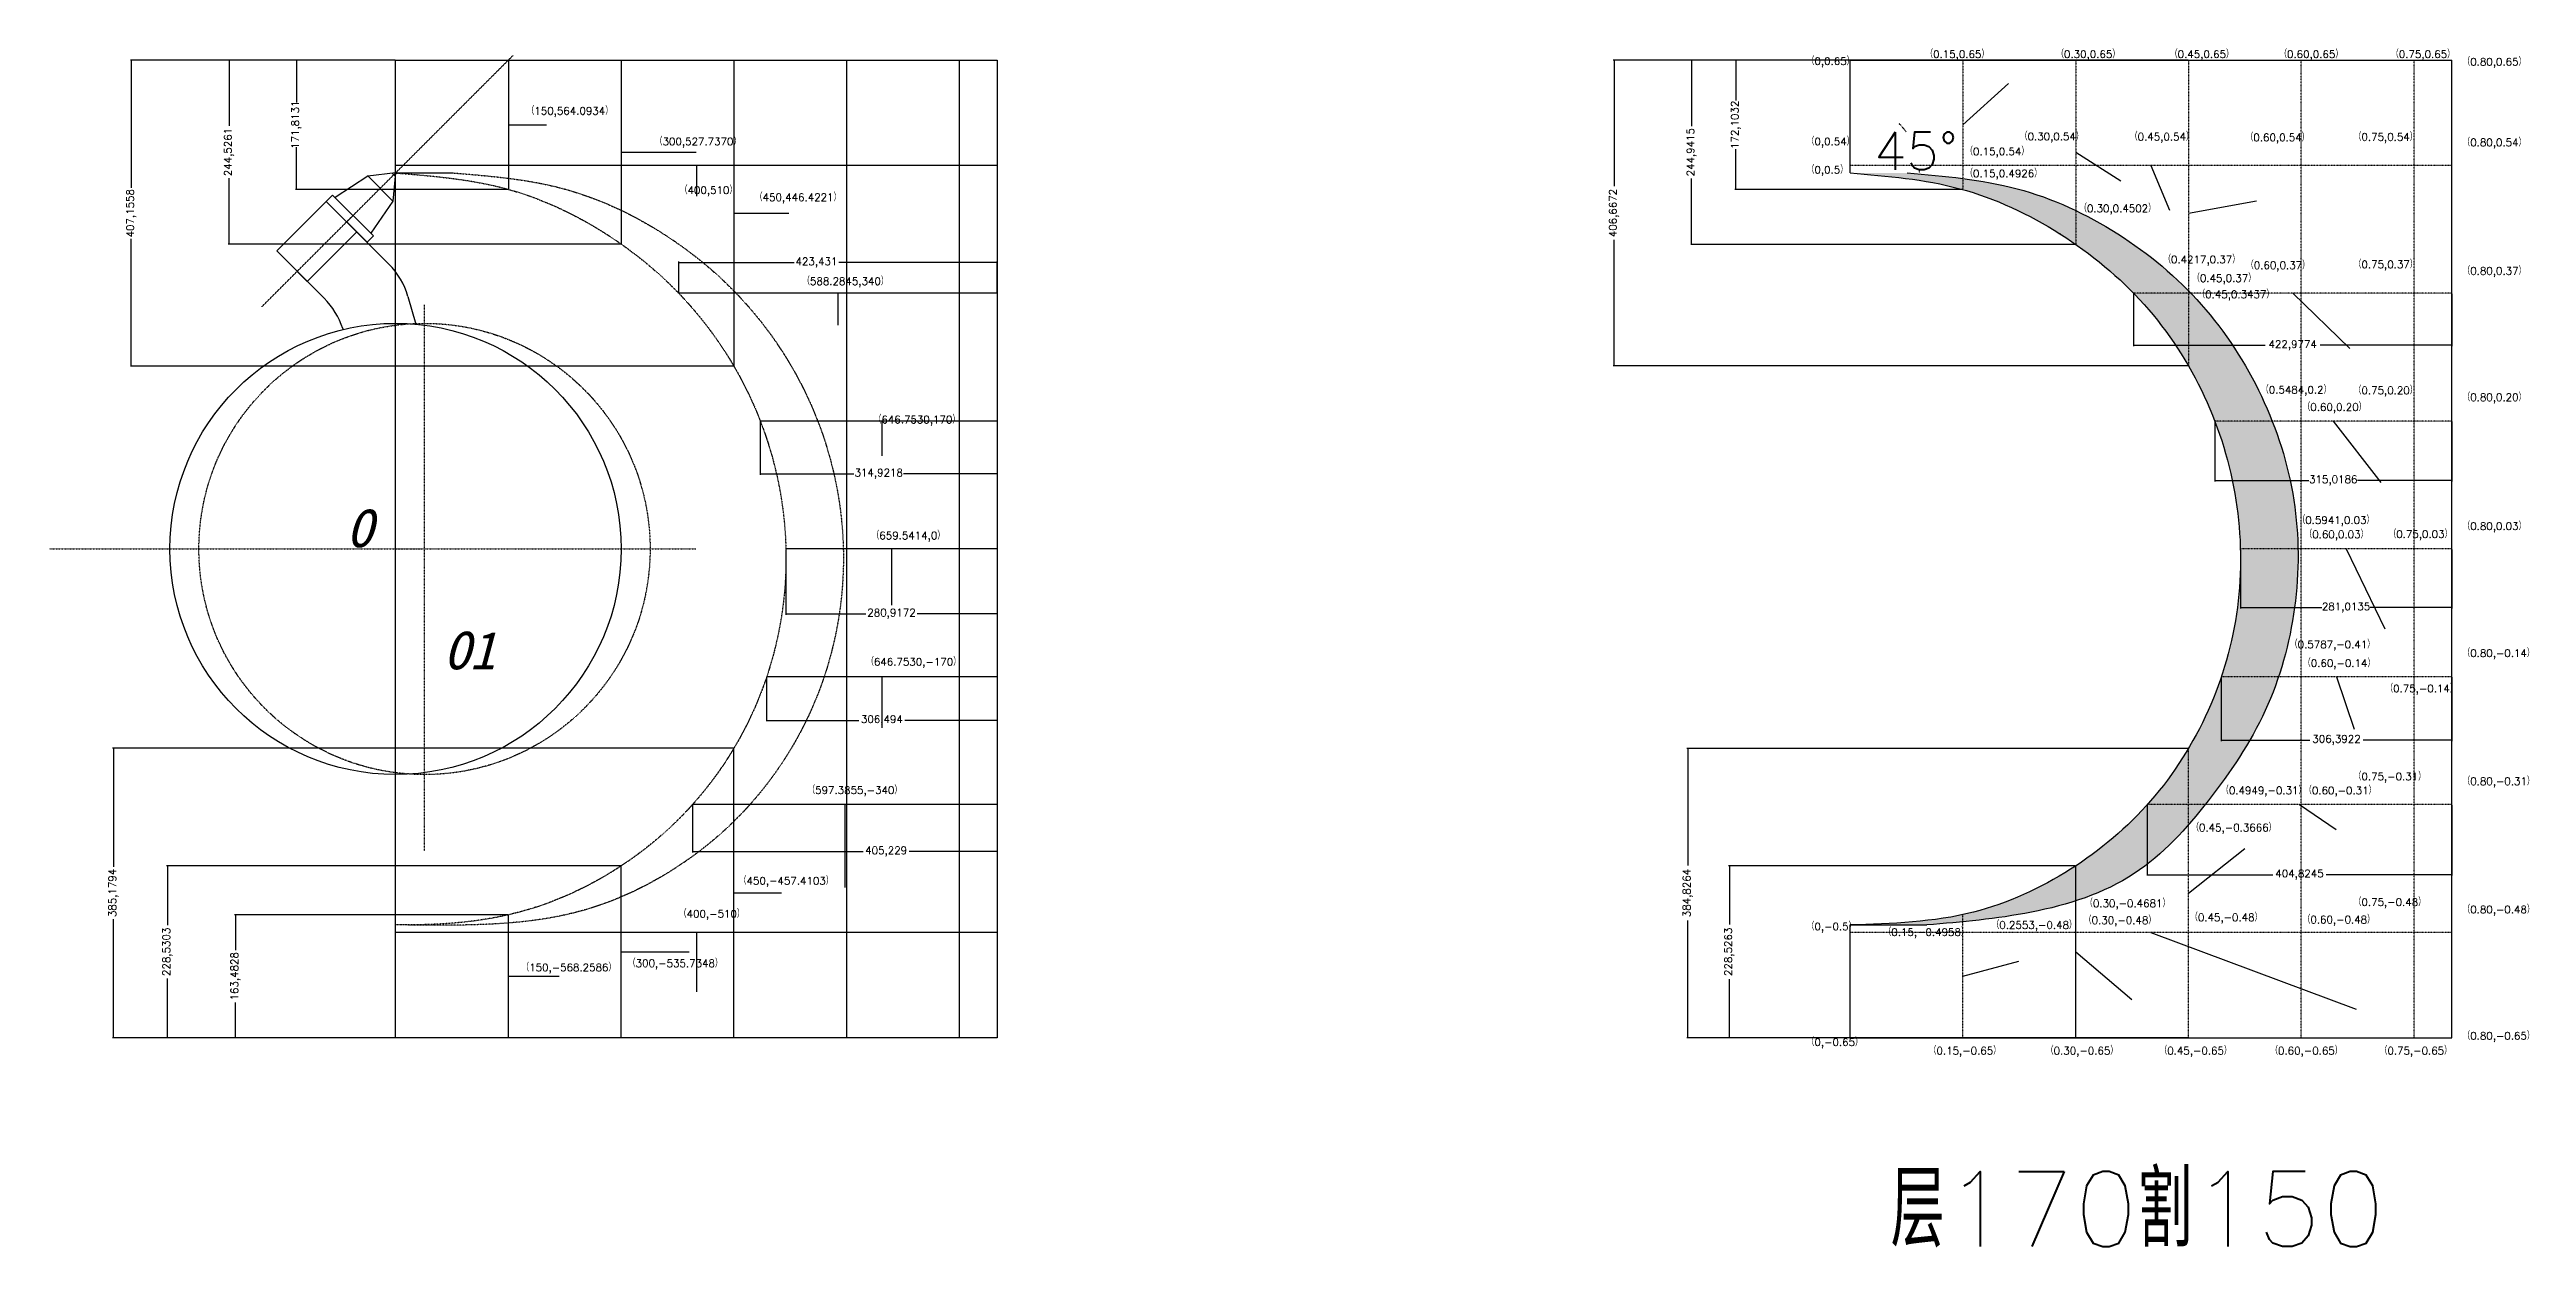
# Model space of a CAD drawing. Header units: millimetres. Extents: x -460 to 2834, y -929 to 664.
import ezdxf

# ---------------------------------------------------------------- set-up
doc = ezdxf.new("R2010")
doc.units = ezdxf.units.MM
doc.header["$LTSCALE"] = 0.25
for name, pattern in [('ACAD_ISO02W100', [15, 12, -3]), ('CENTER', [50.800000000000004, 31.75, -6.35, 6.35, -6.35]), ('DASHED', [19.049999999999997, 12.7, -6.35])]:
    doc.linetypes.add(name, pattern=pattern)
doc.layers.add('zhongxinxian', color=250, linetype='CENTER')
doc.styles.get("Standard").update_dxf_attribs({"font": 'txt', "bigfont": 'gbcbig.shx'})
doc.dimstyles.new('ISO-25', dxfattribs={"dimtxt": 10, "dimasz": 0.01, "dimexe": 1.25, "dimexo": 0.625, "dimtad": 0, "dimtoh": 1, "dimdec": 4, "dimtxsty": 'Standard', "dimcen": 2.5, "dimadec": 0, "dimazin": 0, "dimtfac": 1, "dimtdec": 4, "dimtmove": 0, "dimatfit": 3, "dimfxl": 1, "dimarcsym": 0})

# ---------------------------------------------------------------- blocks, each defined once
blk = doc.blocks.new('*D1')
at = {"color": 0, "linetype": 'ACAD_ISO02W100', "lineweight": -2, "ltscale": 0.01}
for start, end in [(36.32977179593475, 44.9937971395233), (0.006202860476659535, 2.15469382913735)]:
    blk.add_arc((1934.396362483863, 499.9999999999995), 92.36993119029637, start, end, dxfattribs=at)
at = {"color": 0, "linetype": 'ACAD_ISO02W100', "ltscale": 0.01}
for points in [[(1999.717659316207, 565.3071548243258), (1999.720016466393, 565.3095117193403), (1999.711767206256, 565.3154047223927)], [(2026.767959799522, 500.0100000902016), (2026.764626466193, 500.0099999097677), (2026.766293674159, 499.9999999999993)]]:
    blk.add_solid(points, dxfattribs=at)
at = {"layer": 'Defpoints', "color": 0, "linetype": 'ACAD_ISO02W100', "ltscale": 0.01}
for p in [(2090.60410145497, 656.207738971106), (2014.39106944048, 546.1849655951477), (1934.396362483863, 499.9999999999993), (2143.654209556217, 499.9999999999993), (1756.514955201512, 322.1185927176483)]:
    blk.add_point(p, dxfattribs=at)
at = {"color": 0, "linetype": 'ACAD_ISO02W100', "ltscale": 0.01, "insert": (2022.063442467896, 529.0978912495952), "char_height": 10, "attachment_point": 5}
blk.add_mtext('{\\H5x;45°}', dxfattribs=at)
blk = doc.blocks.new('*D2')
at = {"color": 0, "lineweight": -2, "ltscale": 0.01}
for p, q in [((2083.771362552588, 650.0000000687195), (1781.274430389838, 650.0000000687196)), ((1782.524430389838, 649.9900000687196), (1782.524430389838, 596.2400476063019)), ((1782.524430389838, 477.9067618105509), (1782.524430389838, 531.6567142729687)), ((2083.771362552588, 477.8967618105509), (1781.274430389838, 477.8967618105509))]:
    blk.add_line(p, q, dxfattribs=at)
at = {"color": 0, "ltscale": 0.01}
for points in [[(1782.522763723171, 649.9900000687196), (1782.526097056505, 649.9900000687196), (1782.524430389838, 650.0000000687196)], [(1782.522763723171, 477.9067618105509), (1782.526097056504, 477.9067618105509), (1782.524430389838, 477.8967618105509)]]:
    blk.add_solid(points, dxfattribs=at)
at = {"layer": 'Defpoints', "color": 0, "ltscale": 0.01}
for p in [(2084.396362552588, 650.0000000687195), (1782.524430389838, 477.8967618105509), (2084.396362552588, 477.8967618105509)]:
    blk.add_point(p, dxfattribs=at)
at = {"color": 0, "ltscale": 0.01, "insert": (1782.524430389838, 563.9483809396355), "char_height": 10, "attachment_point": 5, "rotation": 90}
blk.add_mtext('172,1032', dxfattribs=at)
blk = doc.blocks.new('*D3')
at = {"color": 0, "lineweight": -2, "ltscale": 0.01}
for p, q in [((2233.77136303595, 650), (1722.389052285912, 650.0000000000001)), ((1723.639052285912, 649.9900000000001), (1723.639052285912, 562.3209147591945)), ((1723.639052285911, 405.0684961850556), (1723.639052285911, 492.7375814258611)), ((2233.77136303595, 405.0584961850554), (1722.389052285911, 405.0584961850556))]:
    blk.add_line(p, q, dxfattribs=at)
at = {"color": 0, "ltscale": 0.01}
for points in [[(1723.637385619245, 649.9900000000001), (1723.640718952578, 649.9900000000001), (1723.639052285912, 650.0000000000001)], [(1723.637385619245, 405.0684961850556), (1723.640718952578, 405.0684961850556), (1723.639052285911, 405.0584961850556)]]:
    blk.add_solid(points, dxfattribs=at)
at = {"layer": 'Defpoints', "color": 0, "ltscale": 0.01}
for p in [(2234.39636303595, 650), (1723.639052285911, 405.0584961850556), (2234.39636303595, 405.0584961850554)]:
    blk.add_point(p, dxfattribs=at)
at = {"color": 0, "ltscale": 0.01, "insert": (1723.639052285911, 527.5292480925281), "char_height": 10, "attachment_point": 5, "rotation": 90}
blk.add_mtext('244,9415', dxfattribs=at)
blk = doc.blocks.new('*D4')
at = {"color": 0, "lineweight": -2, "ltscale": 0.01}
for p, q in [((2383.771363035949, 650), (1619.156872848641, 650.0000000000002)), ((1620.406872848641, 649.9900000000002), (1620.406872848641, 482.2914177178126)), ((1620.406872848641, 243.342835435625), (1620.406872848641, 411.0414177178126)), ((2383.771363035949, 243.3328354356248), (1619.156872848641, 243.332835435625))]:
    blk.add_line(p, q, dxfattribs=at)
at = {"color": 0, "ltscale": 0.01}
for points in [[(1620.405206181975, 649.9900000000002), (1620.408539515308, 649.9900000000002), (1620.406872848641, 650.0000000000002)], [(1620.405206181974, 243.342835435625), (1620.408539515308, 243.342835435625), (1620.406872848641, 243.332835435625)]]:
    blk.add_solid(points, dxfattribs=at)
at = {"layer": 'Defpoints', "color": 0, "ltscale": 0.01}
for p in [(2384.396363035949, 650), (1620.406872848641, 243.332835435625), (2384.396363035949, 243.3328354356248)]:
    blk.add_point(p, dxfattribs=at)
at = {"color": 0, "ltscale": 0.01, "insert": (1620.406872848641, 446.6664177178129), "char_height": 10, "attachment_point": 5, "rotation": 90}
blk.add_mtext('406,6672', dxfattribs=at)
blk = doc.blocks.new('*D8')
at = {"color": 0, "lineweight": -2, "ltscale": 0.01}
for p, q in [((2233.77136248387, -421.4737097386918), (1772.539103094894, -421.4737097386917)), ((1773.789103094894, -421.4837097386917), (1773.789103094894, -499.2785215360124)), ((1773.789103094894, -649.9899999999997), (1773.789103094894, -572.195188202679)), ((1933.77136248387, -649.9999999999998), (1772.539103094894, -649.9999999999997))]:
    blk.add_line(p, q, dxfattribs=at)
at = {"color": 0, "ltscale": 0.01}
for points in [[(1773.787436428227, -421.4837097386917), (1773.790769761561, -421.4837097386917), (1773.789103094894, -421.4737097386917)], [(1773.787436428227, -649.9899999999997), (1773.79076976156, -649.9899999999997), (1773.789103094894, -649.9999999999997)]]:
    blk.add_solid(points, dxfattribs=at)
at = {"layer": 'Defpoints', "color": 0, "ltscale": 0.01}
for p in [(2234.39636248387, -421.4737097386918), (1773.789103094894, -649.9999999999997), (1934.39636248387, -649.9999999999998)]:
    blk.add_point(p, dxfattribs=at)
at = {"color": 0, "ltscale": 0.01, "insert": (1773.789103094894, -535.7368548693454), "char_height": 10, "attachment_point": 5, "rotation": 90}
blk.add_mtext('228,5263', dxfattribs=at)
blk = doc.blocks.new('*D9')
at = {"color": 0, "lineweight": -2, "ltscale": 0.01}
for p, q in [((2383.771362483869, -265.1735722877397), (1717.296187880881, -265.1735722877395)), ((1718.546187880881, -265.1835722877395), (1718.546187880881, -421.1284528105363)), ((1718.546187880881, -649.9899999999996), (1718.546187880881, -494.0451194772029)), ((2383.771362483869, -649.9999999999998), (1717.296187880881, -649.9999999999995))]:
    blk.add_line(p, q, dxfattribs=at)
at = {"color": 0, "ltscale": 0.01}
for points in [[(1718.544521214215, -265.1835722877395), (1718.547854547548, -265.1835722877395), (1718.546187880881, -265.1735722877395)], [(1718.544521214214, -649.9899999999996), (1718.547854547548, -649.9899999999996), (1718.546187880881, -649.9999999999995)]]:
    blk.add_solid(points, dxfattribs=at)
at = {"layer": 'Defpoints', "color": 0, "ltscale": 0.01}
for p in [(1718.546187880881, -265.1735722877395), (2384.396362483869, -265.1735722877397), (2384.396362483869, -649.9999999999998)]:
    blk.add_point(p, dxfattribs=at)
at = {"color": 0, "ltscale": 0.01, "insert": (1718.546187880881, -457.5867861438693), "char_height": 10, "attachment_point": 5, "rotation": 90}
blk.add_mtext('384,8264', dxfattribs=at)
blk = doc.blocks.new('*D10')
at = {"color": 0, "lineweight": -2, "ltscale": 0.01}
for p, q in [((2329.571818732674, -340.6249999656405), (2329.571818732674, -434.3737966336876)), ((2734.39636309354, -340.6249999656405), (2734.39636309354, -434.3737966336876)), ((2329.581818732674, -433.1237966336876), (2496.359090913107, -433.1237966336876)), ((2734.386363093539, -433.1237966336876), (2567.609090913107, -433.1237966336876))]:
    blk.add_line(p, q, dxfattribs=at)
at = {"color": 0, "ltscale": 0.01}
for points in [[(2329.581818732674, -433.1221299670209), (2329.581818732674, -433.1254633003542), (2329.571818732674, -433.1237966336876)], [(2734.386363093539, -433.1221299670209), (2734.386363093539, -433.1254633003542), (2734.39636309354, -433.1237966336876)]]:
    blk.add_solid(points, dxfattribs=at)
at = {"layer": 'Defpoints', "color": 0, "ltscale": 0.01}
for p in [(2329.571818732674, -339.9999999656405), (2734.39636309354, -339.9999999656405), (2329.571818732674, -433.1237966336876)]:
    blk.add_point(p, dxfattribs=at)
at = {"color": 0, "ltscale": 0.01, "insert": (2531.984090913107, -433.1237966336876), "char_height": 10, "attachment_point": 5}
blk.add_mtext('404,8245', dxfattribs=at)
blk = doc.blocks.new('*D11')
at = {"color": 0, "lineweight": -2, "ltscale": 0.01}
for p, q in [((2428.004124464705, -170.6249999656401), (2428.004124464705, -255.3841103008167)), ((2734.39636309354, -170.6249999656401), (2734.39636309354, -255.3841103008167)), ((2428.014124464706, -254.1341103008167), (2545.575243779123, -254.1341103008167)), ((2734.386363093539, -254.1341103008167), (2616.825243779123, -254.1341103008167))]:
    blk.add_line(p, q, dxfattribs=at)
at = {"color": 0, "ltscale": 0.01}
for points in [[(2428.014124464706, -254.13244363415), (2428.014124464706, -254.1357769674834), (2428.004124464705, -254.1341103008167)], [(2734.386363093539, -254.13244363415), (2734.386363093539, -254.1357769674834), (2734.39636309354, -254.1341103008167)]]:
    blk.add_solid(points, dxfattribs=at)
at = {"layer": 'Defpoints', "color": 0, "ltscale": 0.01}
for p in [(2428.004124464705, -169.9999999656401), (2734.39636309354, -169.9999999656401), (2428.004124464705, -254.1341103008167)]:
    blk.add_point(p, dxfattribs=at)
at = {"color": 0, "ltscale": 0.01, "insert": (2581.200243779123, -254.1341103008167), "char_height": 10, "attachment_point": 5}
blk.add_mtext('306,3922', dxfattribs=at)
blk = doc.blocks.new('*D12')
at = {"color": 0, "lineweight": -2, "ltscale": 0.01}
for p, q in [((2453.382837120735, -0.6249999656400516), (2453.382837120735, -79.25563090091873)), ((2734.39636309354, -0.624999965640086), (2734.39636309354, -79.25563090091873)), ((2453.392837120735, -78.00563090091873), (2561.597933440471, -78.00563090091873)), ((2734.386363093539, -78.00563090091873), (2626.181266773804, -78.00563090091873))]:
    blk.add_line(p, q, dxfattribs=at)
at = {"color": 0, "ltscale": 0.01}
for points in [[(2453.392837120735, -78.00396423425207), (2453.392837120735, -78.0072975675854), (2453.382837120735, -78.00563090091873)], [(2734.386363093539, -78.00396423425207), (2734.386363093539, -78.0072975675854), (2734.39636309354, -78.00563090091873)]]:
    blk.add_solid(points, dxfattribs=at)
at = {"layer": 'Defpoints', "color": 0, "ltscale": 0.01}
for p in [(2453.382837120735, 3.435994843934869e-08), (2734.39636309354, 3.435991402511718e-08), (2453.382837120735, -78.00563090091873)]:
    blk.add_point(p, dxfattribs=at)
at = {"color": 0, "ltscale": 0.01, "insert": (2593.889600107137, -78.00563090091873), "char_height": 10, "attachment_point": 5}
blk.add_mtext('281,0135', dxfattribs=at)
blk = doc.blocks.new('*D13')
at = {"color": 0, "lineweight": -2, "ltscale": 0.01}
for p, q in [((2419.377778089282, 169.3750000343598), (2419.377778089282, 89.80030355085546)), ((2734.39636309354, 169.3750000343597), (2734.39636309354, 89.80030355085546)), ((2419.387778089283, 91.05030355085546), (2544.595403924745, 91.05030355085546)), ((2734.38636309354, 91.05030355085546), (2609.178737258078, 91.05030355085546))]:
    blk.add_line(p, q, dxfattribs=at)
at = {"color": 0, "ltscale": 0.01}
for points in [[(2419.387778089283, 91.05197021752213), (2419.387778089283, 91.0486368841888), (2419.377778089282, 91.05030355085546)], [(2734.38636309354, 91.05197021752213), (2734.38636309354, 91.0486368841888), (2734.39636309354, 91.05030355085546)]]:
    blk.add_solid(points, dxfattribs=at)
at = {"layer": 'Defpoints', "color": 0, "ltscale": 0.01}
for p in [(2419.377778089282, 170.0000000343598), (2734.39636309354, 170.0000000343597), (2419.377778089282, 91.05030355085546)]:
    blk.add_point(p, dxfattribs=at)
at = {"color": 0, "ltscale": 0.01, "insert": (2576.887070591411, 91.05030355085546), "char_height": 10, "attachment_point": 5}
blk.add_mtext('315,0186', dxfattribs=at)
blk = doc.blocks.new('*D14')
at = {"color": 0, "lineweight": -2, "ltscale": 0.01}
for p, q in [((2311.418920623604, 339.3750000343596), (2311.418920623604, 269.5854996007611)), ((2734.39636309354, 339.3750000343597), (2734.39636309354, 269.5854996007611)), ((2311.428920623604, 270.8354996007611), (2486.449308525239, 270.8354996007611)), ((2734.38636309354, 270.8354996007611), (2559.365975191906, 270.8354996007611))]:
    blk.add_line(p, q, dxfattribs=at)
at = {"color": 0, "ltscale": 0.01}
for points in [[(2311.428920623604, 270.8371662674277), (2311.428920623604, 270.8338329340944), (2311.418920623604, 270.8354996007611)], [(2734.38636309354, 270.8371662674277), (2734.38636309354, 270.8338329340944), (2734.39636309354, 270.8354996007611)]]:
    blk.add_solid(points, dxfattribs=at)
at = {"layer": 'Defpoints', "color": 0, "ltscale": 0.01}
for p in [(2311.418920623604, 340.0000000343596), (2734.39636309354, 340.0000000343597), (2311.418920623604, 270.8354996007611)]:
    blk.add_point(p, dxfattribs=at)
at = {"color": 0, "ltscale": 0.01, "insert": (2522.907641858572, 270.8354996007611), "char_height": 10, "attachment_point": 5}
blk.add_mtext('422,9774', dxfattribs=at)
blk = doc.blocks.new('*D17')
at = {"color": 0, "lineweight": -2, "ltscale": 0.01}
for p, q in [((-0.6249999999999603, 650.0000000000001), (-133.1936254120792, 650.0000000000001)), ((-131.9436254120792, 649.9900000000001), (-131.9436254120792, 593.8851122137671)), ((-131.9436254120792, 478.196891094201), (-131.9436254120792, 534.3017788804339)), ((149.375, 478.1868910942009), (-133.1936254120792, 478.186891094201))]:
    blk.add_line(p, q, dxfattribs=at)
at = {"color": 0, "ltscale": 0.01}
for points in [[(-131.9452920787458, 649.9900000000001), (-131.9419587454125, 649.9900000000001), (-131.9436254120792, 650.0000000000001)], [(-131.9452920787459, 478.196891094201), (-131.9419587454125, 478.196891094201), (-131.9436254120792, 478.186891094201)]]:
    blk.add_solid(points, dxfattribs=at)
at = {"layer": 'Defpoints', "color": 0, "ltscale": 0.01}
for p in [(3.980102097228897e-14, 650.0000000000001), (-131.9436254120792, 478.186891094201), (150, 478.1868910942009)]:
    blk.add_point(p, dxfattribs=at)
at = {"color": 0, "ltscale": 0.01, "insert": (-131.9436254120793, 564.0934455471005), "char_height": 10, "attachment_point": 5, "rotation": 90}
blk.add_mtext('171,8131', dxfattribs=at)
blk = doc.blocks.new('*D18')
at = {"color": 0, "lineweight": -2, "ltscale": 0.01}
for p, q in [((-0.6249999999999603, 650.0000000000001), (-222.7004469761832, 650.0000000000001)), ((-221.4504469761832, 649.9900000000001), (-221.4504469761832, 562.5286302320501)), ((-221.4504469761833, 405.4839271307669), (-221.4504469761832, 492.9452968987168)), ((299.3749999999986, 405.4739271307667), (-222.7004469761833, 405.4739271307669))]:
    blk.add_line(p, q, dxfattribs=at)
at = {"color": 0, "ltscale": 0.01}
for points in [[(-221.4521136428499, 649.9900000000001), (-221.4487803095165, 649.9900000000001), (-221.4504469761832, 650.0000000000001)], [(-221.4521136428499, 405.4839271307669), (-221.4487803095166, 405.4839271307669), (-221.4504469761833, 405.4739271307669)]]:
    blk.add_solid(points, dxfattribs=at)
at = {"layer": 'Defpoints', "color": 0, "ltscale": 0.01}
for p in [(3.980102097228897e-14, 650.0000000000001), (-221.4504469761833, 405.4739271307669), (299.9999999999986, 405.4739271307667)]:
    blk.add_point(p, dxfattribs=at)
at = {"color": 0, "ltscale": 0.01, "insert": (-221.4504469761833, 527.7369635653835), "char_height": 10, "attachment_point": 5, "rotation": 90}
blk.add_mtext('244,5261', dxfattribs=at)
blk = doc.blocks.new('*D19')
at = {"color": 0, "lineweight": -2, "ltscale": 0.01}
for p, q in [((-1.24999999999996, 650.0000000000001), (-352.6984592955104, 650.0000000000002)), ((-351.4484592955104, 649.9900000000002), (-351.4484592955105, 480.3804441492542)), ((-351.4484592955105, 242.8542216318417), (-351.4484592955105, 412.4637774825876)), ((449.3749999999985, 242.8442216318415), (-352.6984592955106, 242.8442216318417))]:
    blk.add_line(p, q, dxfattribs=at)
at = {"color": 0, "ltscale": 0.01}
for points in [[(-351.4501259621771, 649.9900000000002), (-351.4467926288438, 649.9900000000002), (-351.4484592955104, 650.0000000000002)], [(-351.4501259621772, 242.8542216318417), (-351.4467926288439, 242.8542216318417), (-351.4484592955105, 242.8442216318417)]]:
    blk.add_solid(points, dxfattribs=at)
at = {"layer": 'Defpoints', "color": 0, "ltscale": 0.01}
for p in [(-0.6249999999999603, 650.0000000000001), (-351.4484592955105, 242.8442216318417), (449.9999999999985, 242.8442216318415)]:
    blk.add_point(p, dxfattribs=at)
at = {"color": 0, "ltscale": 0.01, "insert": (-351.4484592955106, 446.4221108159209), "char_height": 10, "attachment_point": 5, "rotation": 90}
blk.add_mtext('407,1558', dxfattribs=at)
blk = doc.blocks.new('*D20')
at = {"color": 0, "lineweight": -2, "ltscale": 0.01}
for p, q in [((149.3749999999997, -486.5171814595643), (-214.0415061816657, -486.5171814595642)), ((-212.7915061816657, -486.5271814595642), (-212.7915061816657, -533.4669240631154)), ((-212.7915061816657, -649.9899999999998), (-212.7915061816657, -603.0502573964486)), ((-0.6250000000003411, -649.9999999999998), (-214.0415061816657, -649.9999999999998))]:
    blk.add_line(p, q, dxfattribs=at)
at = {"color": 0, "ltscale": 0.01}
for points in [[(-212.7931728483323, -486.5271814595642), (-212.789839514999, -486.5271814595642), (-212.7915061816657, -486.5171814595642)], [(-212.7931728483323, -649.9899999999998), (-212.789839514999, -649.9899999999998), (-212.7915061816657, -649.9999999999998)]]:
    blk.add_solid(points, dxfattribs=at)
at = {"layer": 'Defpoints', "color": 0, "ltscale": 0.01}
for p in [(149.9999999999997, -486.5171814595643), (-212.7915061816657, -649.9999999999998), (-3.410605131648481e-13, -649.9999999999998)]:
    blk.add_point(p, dxfattribs=at)
at = {"color": 0, "ltscale": 0.01, "insert": (-212.7915061816656, -568.258590729782), "char_height": 10, "attachment_point": 5, "rotation": 90}
blk.add_mtext('163,4828', dxfattribs=at)
blk = doc.blocks.new('*D21')
at = {"color": 0, "lineweight": -2, "ltscale": 0.01}
for p, q in [((299.3749999999997, -421.4696505041076), (-304.6124344307027, -421.4696505041074)), ((-303.3624344307027, -421.4796505041074), (-303.3624344307027, -500.1098252520536)), ((-303.3624344307028, -649.9899999999997), (-303.3624344307027, -571.3598252520535)), ((-0.6250000000003411, -649.9999999999998), (-304.6124344307028, -649.9999999999997))]:
    blk.add_line(p, q, dxfattribs=at)
at = {"color": 0, "ltscale": 0.01}
for points in [[(-303.3641010973694, -421.4796505041074), (-303.360767764036, -421.4796505041074), (-303.3624344307027, -421.4696505041074)], [(-303.3641010973694, -649.9899999999997), (-303.3607677640361, -649.9899999999997), (-303.3624344307028, -649.9999999999997)]]:
    blk.add_solid(points, dxfattribs=at)
at = {"layer": 'Defpoints', "color": 0, "ltscale": 0.01}
for p in [(299.9999999999997, -421.4696505041076), (-303.3624344307028, -649.9999999999997), (-3.410605131648481e-13, -649.9999999999998)]:
    blk.add_point(p, dxfattribs=at)
at = {"color": 0, "ltscale": 0.01, "insert": (-303.3624344307026, -535.7348252520536), "char_height": 10, "attachment_point": 5, "rotation": 90}
blk.add_mtext('228,5303', dxfattribs=at)
blk = doc.blocks.new('*D22')
at = {"color": 0, "lineweight": -2, "ltscale": 0.01}
for p, q in [((449.3749999999997, -264.820642222077), (-376.363425128411, -264.8206422220768)), ((-375.1134251284111, -264.8306422220768), (-375.1134251284111, -422.6186544443716)), ((-375.1134251284112, -649.9899999999997), (-375.1134251284111, -492.201987777705)), ((-1.250000000000341, -649.9999999999998), (-376.3634251284112, -649.9999999999997))]:
    blk.add_line(p, q, dxfattribs=at)
at = {"color": 0, "ltscale": 0.01}
for points in [[(-375.1150917950777, -264.8306422220768), (-375.1117584617444, -264.8306422220768), (-375.1134251284111, -264.8206422220768)], [(-375.1150917950778, -649.9899999999997), (-375.1117584617445, -649.9899999999997), (-375.1134251284112, -649.9999999999997)]]:
    blk.add_solid(points, dxfattribs=at)
at = {"layer": 'Defpoints', "color": 0, "ltscale": 0.01}
for p in [(449.9999999999997, -264.820642222077), (-375.1134251284112, -649.9999999999997), (-0.6250000000003411, -649.9999999999998)]:
    blk.add_point(p, dxfattribs=at)
at = {"color": 0, "ltscale": 0.01, "insert": (-375.113425128411, -457.4103211110383), "char_height": 10, "attachment_point": 5, "rotation": 90}
blk.add_mtext('385,1794', dxfattribs=at)
blk = doc.blocks.new('*D23')
at = {"color": 0, "lineweight": -2, "ltscale": 0.01}
for p, q in [((394.7709902668453, -340.6249999999999), (394.7709902668453, -403.5915499139865)), ((799.9999999999998, -340.6249999999999), (799.9999999999998, -403.5915499139865)), ((394.7809902668453, -402.3415499139865), (621.7858270979359, -402.3415499139865)), ((799.9899999999998, -402.3415499139865), (683.0358270979359, -402.3415499139865))]:
    blk.add_line(p, q, dxfattribs=at)
at = {"color": 0, "ltscale": 0.01}
for points in [[(394.7809902668453, -402.3398832473198), (394.7809902668453, -402.3432165806531), (394.7709902668453, -402.3415499139865)], [(799.9899999999998, -402.3398832473198), (799.9899999999998, -402.3432165806531), (799.9999999999998, -402.3415499139865)]]:
    blk.add_solid(points, dxfattribs=at)
at = {"layer": 'Defpoints', "color": 0, "ltscale": 0.01}
for p in [(394.7709902668453, -339.9999999999999), (799.9999999999998, -339.9999999999999), (799.9999999999998, -402.3415499139865)]:
    blk.add_point(p, dxfattribs=at)
at = {"color": 0, "ltscale": 0.01, "insert": (652.4108270979359, -402.3415499139865), "char_height": 10, "attachment_point": 5}
blk.add_mtext('405,229', dxfattribs=at)
blk = doc.blocks.new('*D24')
at = {"color": 0, "lineweight": -2, "ltscale": 0.01}
for p, q in [((493.5060325738427, -170.6249999999999), (493.5060325738427, -229.1920123049545)), ((799.9999999999998, -170.6249999999999), (799.9999999999998, -229.1920123049545)), ((493.5160325738427, -227.9420123049545), (616.1280162869213, -227.9420123049545)), ((799.9899999999998, -227.9420123049545), (677.3780162869213, -227.9420123049545))]:
    blk.add_line(p, q, dxfattribs=at)
at = {"color": 0, "ltscale": 0.01}
for points in [[(493.5160325738427, -227.9403456382878), (493.5160325738427, -227.9436789716211), (493.5060325738427, -227.9420123049545)], [(799.9899999999998, -227.9403456382878), (799.9899999999998, -227.9436789716211), (799.9999999999998, -227.9420123049545)]]:
    blk.add_solid(points, dxfattribs=at)
at = {"layer": 'Defpoints', "color": 0, "ltscale": 0.01}
for p in [(493.5060325738427, -169.9999999999999), (799.9999999999998, -169.9999999999999), (799.9999999999998, -227.9420123049545)]:
    blk.add_point(p, dxfattribs=at)
at = {"color": 0, "ltscale": 0.01, "insert": (646.7530162869213, -227.9420123049545), "char_height": 10, "attachment_point": 5}
blk.add_mtext('306,494', dxfattribs=at)
blk = doc.blocks.new('*D25')
at = {"color": 0, "lineweight": -2, "ltscale": 0.01}
for p, q in [((519.0827616172903, -0.624999999999795), (519.0827616172903, -87.4456906371488)), ((799.9999999999998, -0.6249999999998863), (799.9999999999998, -87.4456906371488)), ((519.0927616172903, -86.1956906371488), (625.5830474753117, -86.1956906371488)), ((799.9899999999998, -86.1956906371488), (693.4997141419784, -86.1956906371488))]:
    blk.add_line(p, q, dxfattribs=at)
at = {"color": 0, "ltscale": 0.01}
for points in [[(519.0927616172903, -86.19402397048214), (519.0927616172903, -86.19735730381547), (519.0827616172903, -86.1956906371488)], [(799.9899999999998, -86.19402397048214), (799.9899999999998, -86.19735730381547), (799.9999999999998, -86.1956906371488)]]:
    blk.add_solid(points, dxfattribs=at)
at = {"layer": 'Defpoints', "color": 0, "ltscale": 0.01}
for p in [(519.0827616172903, 2.04932696263494e-13), (799.9999999999998, 1.13686837721616e-13), (799.9999999999998, -86.1956906371488)]:
    blk.add_point(p, dxfattribs=at)
at = {"color": 0, "ltscale": 0.01, "insert": (659.541380808645, -86.1956906371488), "char_height": 10, "attachment_point": 5}
blk.add_mtext('280,9172', dxfattribs=at)
blk = doc.blocks.new('*D26')
at = {"color": 0, "lineweight": -2, "ltscale": 0.01}
for p, q in [((485.0782459134299, 169.3750000000002), (485.0782459134299, 98.7115628226602)), ((799.9999999999998, 169.3750000000002), (799.9999999999998, 98.7115628226602)), ((485.0882459134299, 99.9615628226602), (609.4141229567149, 99.9615628226602)), ((799.9899999999998, 99.9615628226602), (675.6641229567149, 99.9615628226602))]:
    blk.add_line(p, q, dxfattribs=at)
at = {"color": 0, "ltscale": 0.01}
for points in [[(485.0882459134299, 99.96322948932686), (485.0882459134299, 99.95989615599353), (485.0782459134299, 99.9615628226602)], [(799.9899999999998, 99.96322948932686), (799.9899999999998, 99.95989615599353), (799.9999999999998, 99.9615628226602)]]:
    blk.add_solid(points, dxfattribs=at)
at = {"layer": 'Defpoints', "color": 0, "ltscale": 0.01}
for p in [(485.0782459134299, 170.0000000000002), (799.9999999999998, 170.0000000000002), (799.9999999999998, 99.9615628226602)]:
    blk.add_point(p, dxfattribs=at)
at = {"color": 0, "ltscale": 0.01, "insert": (642.5391229567149, 99.9615628226602), "char_height": 10, "attachment_point": 5}
blk.add_mtext('314,9218', dxfattribs=at)
blk = doc.blocks.new('*D27')
at = {"color": 0, "lineweight": -2, "ltscale": 0.01}
for p, q in [((376.5690391174958, 340.6250000000002), (376.5690391174958, 382.0720109505219)), ((376.5790391174958, 380.8220109505219), (529.9018840817602, 380.8220109505219)), ((799.9899999999998, 380.8220109505219), (589.4852174150934, 380.8220109505219)), ((799.9999999999998, 340.6250000000002), (799.9999999999998, 382.0720109505219))]:
    blk.add_line(p, q, dxfattribs=at)
at = {"color": 0, "ltscale": 0.01}
for points in [[(376.5790391174958, 380.8236776171885), (376.5790391174958, 380.8203442838552), (376.5690391174958, 380.8220109505219)], [(799.9899999999998, 380.8236776171885), (799.9899999999998, 380.8203442838552), (799.9999999999998, 380.8220109505219)]]:
    blk.add_solid(points, dxfattribs=at)
at = {"layer": 'Defpoints', "color": 0, "ltscale": 0.01}
for p in [(799.9999999999998, 380.8220109505219), (376.5690391174958, 340.0000000000002), (799.9999999999998, 340.0000000000002)]:
    blk.add_point(p, dxfattribs=at)
at = {"color": 0, "ltscale": 0.01, "insert": (559.6935507484268, 380.8220109505219), "char_height": 10, "attachment_point": 5}
blk.add_mtext('423,431', dxfattribs=at)

msp = doc.modelspace()

# ---------------------------------------------------------------- hatches: boundary and pattern name
at = {"ltscale": 0.01}
h = msp.add_hatch(color=250, dxfattribs=at)
edge = h.paths.add_edge_path()
edge.add_spline(control_points=[(1934.396362483868, 500.0000000000001), (1983.73938229042, 495.8948275320076), (2081.891844916047, 487.7288743978849), (2216.928192725358, 424.0054366022083), (2330.816574303135, 330.1593949148055), (2411.449935155762, 206.3287142610605), (2453.956526500203, 66.5015732807706), (2456.488569915084, -78.753913058486), (2416.651973800776, -217.6829452399132), (2339.892426120921, -339.3297436686154), (2230.785156338302, -431.4371801658297), (2092.775896621239, -494.9609381567293), (1989.863530252633, -498.2267267408582), (1934.39636248387, -499.9869043529866)], knot_values=[0, 0, 0, 0, 147.5025423509726, 293.4100472984563, 439.6290611099303, 585.5194309086253, 729.769214270681, 872.7831996007878, 1015.226170645343, 1157.482840084776, 1297.641892592989, 1438.673803875507, 1603.551197472984, 1603.551197472984, 1603.551197472984, 1603.551197472984], degree=3, periodic=0)
edge.add_line((1934.396362483873, -499.9869043529866), (2036.396362483872, -500))
edge.add_spline(control_points=[(2036.39636248387, -499.9999999999999), (2082.773150589121, -496.0706461251764), (2177.553363366567, -488.0402280744813), (2317.156582342727, -443.89498841267), (2414.041688931397, -335.4370871219398), (2493.427057647979, -218.4484494300894), (2531.869907890861, -78.55724317061973), (2531.682567501321, 66.63316554644479), (2487.08331332123, 206.2045885850607), (2406.933493476741, 329.774414716717), (2293.635460776451, 424.6122082910437), (2158.097489804572, 487.4981754735819), (2059.706171766245, 495.8262838323443), (2010.39636248387, 500.0000000000001)], knot_values=[0, 0, 0, 0, 140.0357097314825, 286.1908921909139, 423.9705509351377, 566.0127981716553, 708.4557692162105, 851.4592656769614, 996.0033765912425, 1141.893746389937, 1287.348206617185, 1434.167823835049, 1581.67036618602, 1581.67036618602, 1581.67036618602, 1581.67036618602], degree=3, periodic=0)
edge.add_line((2010.39636248387, 500.0000000000001), (1934.396355165655, 500.0000006096717))

# ---------------------------------------------------------------- linework, layer by layer
at = {"linetype": 'DASHED', "ltscale": 0.01}
msp.add_line((-177.881407282353, 322.118592717649), (156.2077389711051, 656.2077389711067), dxfattribs=at)
at = {"ltscale": 0.01}
for p, q in [((0, 1.486307034175649e-13), (3.980102097228898e-14, 650.0000000000001)), ((3.980102097228898e-14, 650.0000000000001), (800, 650.0000000000001)), ((3.980102097228898e-14, 650.0000000000001), (150, 650.0000000000001)), ((150, 650.0000000000001), (150, 478.1868910942009)), ((149.9999999999986, 650.0000000000001), (299.9999999999986, 650.0000000000001)), ((299.9999999999986, 650.0000000000001), (299.9999999999986, 405.4739271307667)), ((299.9999999999986, 650.0000000000001), (449.9999999999986, 650.0000000000001)), ((449.9999999999986, 650.0000000000001), (449.9999999999985, 242.8442216318414)), ((599.9999999999997, -649.9999999999998), (599.9999999999998, 650.0000000000001)), ((749.9999999999997, -649.9999999999998), (749.9999999999998, 650.0000000000001)), ((800, 650.0000000000001), (799.9999999999997, -649.9999999999999)), ((-36.87856632557814, 495.8432185214736), (-80.37168263109398, 467.2345976412466)), ((-3.511600349326251, 462.4762525452218), (-37.52374745478, 496.4883996506755)), ((-1.639403939231842e-12, 500.0000000000001), (-36.87856632557814, 495.8432185214736)), ((-4.376028042755926, 499.5067543527305), (-0.4166881507265348, 495.5474144607012)), ((-1.639403939231842e-12, 500.0000000000001), (-3.511600349326251, 462.4762525452218)), ((799.9999999999999, 510.0000000000001), (5.684341886080801e-14, 510.0000000000002)), ((-1.70530256582424e-12, 500), (76.36000000000149, 500)), ((-157.942836040511, 396.3133270014887), (-92.18190539016202, 462.0742576518375)), ((-92.18190539016219, 462.0742576518377), (-83.69662401592362, 470.5595390260763)), ((-92.18190539016219, 462.0742576518377), (-37.92574234816404, 407.8180946098394)), ((-92.18190539016219, 462.0742576518377), (-8.964925100610921, 378.8572773622868)), ((-83.69662401592362, 470.5595390260763), (-29.44046097392548, 416.303375984078)), ((-3.511600349326251, 462.4762525452218), (-32.97088880158025, 419.8338038117328)), ((-64.10855668791007, 435.8914433120917), (-57.03748887604459, 442.9625111239571)), ((-157.942836040511, 396.3133270014887), (-94.90313219287657, 333.2736231538541)), ((-117.3797256769678, 355.7502166379453), (-51.61879502661874, 421.5111472882942)), ((-37.92574234816404, 407.8180946098394), (-29.44046097392548, 416.303375984078)), ((-117.3797256769678, 355.7502166379453), (-144.2497833620565, 382.6202743230342)), ((16.44187189397809, 335.7406380537626), (27.0534371740953, 298.7776958493845)), ((799.9999999999998, 340.0000000000002), (376.5690391174958, 340.0000000000002)), ((-70.3442146387599, 292.955446418709), (-69.95335209058115, 291.7302324602152)), ((799.9999999999998, 170.0000000000002), (485.0782459134299, 170.0000000000002)), ((-3.410605131648481e-13, -649.9999999999998), (-3.012594921925591e-13, 2.273736754432321e-13)), ((799.9999999999998, 1.13686837721616e-13), (519.0827616172902, 2.04932696263494e-13)), ((799.9999999999998, -169.9999999999999), (493.5060325738427, -169.9999999999999)), ((449.9999999999997, -649.9999999999998), (449.9999999999997, -264.820642222077)), ((799.9999999999998, -339.9999999999999), (394.7709902668453, -339.9999999999999)), ((299.9999999999997, -649.9999999999998), (299.9999999999997, -421.4696505041076)), ((149.9999999999997, -649.9999999999998), (149.9999999999997, -486.5171814595643)), ((799.9999999999998, -509.9999999999999), (-3.410605131648481e-13, -509.9999999999998)), ((799.9999999999997, -649.9999999999999), (-3.410605131648481e-13, -649.9999999999998))]:
    msp.add_line(p, q, dxfattribs=at)
at = {"color": 250, "ltscale": 0.01}
for p, q in [((1934.39636309354, 500.0000000687194), (1934.39636309354, 650.0000000687195)), ((1934.39636309354, 650.0000000687195), (2734.39636309354, 650.0000000687195)), ((2734.39636309354, -649.9999999999997), (2734.39636309354, 650.0000000687195)), ((1934.39636248387, -499.9869043529866), (2036.39636248387, -499.9999999999999)), ((1934.39636248387, -649.9999999999998), (1934.39636248387, -499.9869043529866)), ((1934.39636248387, -649.9999999999998), (2734.39636309354, -649.9999999999997)), ((1934.39636248387, -649.9999999999998), (2083.979674333145, -649.9999999999998))]:
    msp.add_line(p, q, dxfattribs=at)
at = {"color": 250, "linetype": 'DASHED', "ltscale": 0.01}
for p, q in [((2084.396362552588, 650.0000000687195), (2084.396362552588, 477.896761810551)), ((2234.39636303595, 650), (2234.39636303595, 405.0584961850554)), ((2384.396363035949, 650), (2384.396363035949, 243.3328354356248)), ((2534.396362483869, -649.9999999999998), (2534.396362483869, 650)), ((2684.39636248387, -649.9999999999998), (2684.39636248387, 650)), ((2734.39636309354, 510.0000000343597), (1934.39636309354, 510.0000000343596)), ((2734.39636309354, 340.0000000343596), (2311.418920623603, 340.0000000343596)), ((2734.39636309354, 170.0000000343597), (2419.377778089282, 170.0000000343597)), ((2734.39636309354, 3.435991402511718e-08), (2453.382837120735, 3.435976125842899e-08)), ((2734.39636309354, -169.9999999656401), (2428.004124464705, -169.9999999656401)), ((2384.396362483869, -649.9999999999998), (2384.396362483869, -265.1735722877396)), ((2734.39636309354, -339.9999999656405), (2329.571818732674, -339.9999999656405)), ((2084.39636248387, -649.9999999999998), (2084.39636248387, -486.3669654942041)), ((2734.39636309354, -509.9999999656404), (1934.39636248387, -509.9999999656404))]:
    msp.add_line(p, q, dxfattribs=at)
at = {"color": 1, "ltscale": 0.01}
for p, q in [((2084.396362552588, 563.9483809396352), (2144.869303328119, 618.8440675094166)), ((150, 564.0934455471005), (200.6782164752276, 564.0934455471005)), ((299.9999999999986, 527.7369635653833), (399.7101276462527, 527.7369635653833)), ((2234.39636303595, 527.5292480925277), (2294.551076547824, 489.3909811439376)), ((400, 510.0000000000001), (400, 468.9638320868826)), ((2334.39636309354, 510.0000000343596), (2359.058429111877, 450.5794231940363)), ((2384.396363035949, 446.6664177178124), (2474.920092481184, 463.1068977475043)), ((449.9999999999986, 446.4221108159207), (522.795654128342, 446.4221108159207)), ((588.2845195587478, 340.0000000000002), (588.2845195587478, 297.3880879438475)), ((2522.907641858572, 340.0000000343596), (2598.786099737695, 266.5863884929968)), ((646.7530162869213, 170.0000000000002), (646.7530162869213, 123.6304752943452)), ((2576.887070591411, 170.0000000343597), (2640.301242044824, 88.46732759979295)), ((659.541380808645, 1.59309766992555e-13), (659.541380808645, -74.56088947092621)), ((2593.889600107137, 3.435983764177308e-08), (2645.295570846646, -106.2229771647067)), ((646.7530162869213, -169.9999999999999), (646.7530162869213, -237.934011794563)), ((2581.200243779123, -169.9999999656401), (2604.627486861776, -239.582270362193)), ((597.3854951334225, -339.9999999999999), (597.3854951334225, -450.1057057878702)), ((2531.984090913107, -339.9999999656405), (2580.719395405654, -373.1139267196859)), ((2234.39636248387, -649.9999999999998), (2234.39636248387, -421.4737097386918)), ((2384.396362483869, -457.5867861438697), (2459.210243090757, -398.5247159404571)), ((449.9999999999997, -457.4103211110384), (513.2919743556231, -457.4103211110384)), ((399.9999999999997, -509.9999999999999), (399.9999999999997, -588.9428905057543)), ((2334.396362788705, -509.9999999656404), (2607.498052424256, -612.1134829665584)), ((299.9999999999997, -535.7348252520537), (390.3819706256872, -535.7348252520537)), ((2084.39636248387, -568.183482747102), (2158.785129642552, -548.1385290231374)), ((2234.39636248387, -535.7368548693457), (2309.220402901376, -599.3044710331528)), ((149.9999999999997, -568.2585907297821), (217.5954366516962, -568.2585907297821)), ((2084.39636248387, -649.9999999999998), (2234.39636248387, -649.9999999999998))]:
    msp.add_line(p, q, dxfattribs=at)
at = {"linetype": 'CENTER', "ltscale": 0.01}
for p, q in [((-4.78221765846497e-14, -401.4914033003478), (3.824766602237908e-14, 321.1085358506481)), ((38.49999999999994, -401.4914033003478), (38.50000000000004, 324.6710994521678)), ((-460.1706052150885, 1.34559030584569e-13), (399.6102615608324, 2.345995101607553e-13)), ((2.59305977058928e-14, 7.815970093361102e-14), (38.50000000000003, 7.815970093361102e-14))]:
    msp.add_line(p, q, dxfattribs=at)
at = {"ltscale": 0.01}
msp.add_circle((2.59305977058928e-14, 7.815970093361102e-14), 300, dxfattribs=at)
at = {"linetype": 'DASHED', "ltscale": 0.01}
msp.add_circle((38.50000000000003, 7.815970093361102e-14), 300, dxfattribs=at)
at = {"ltscale": 0.01}
for centre, start, end in [((-79.67560321926551, 308.1465992436318), 16.01806298546794, 45.00000000000016), ((-165.6138103115314, 262.5629450351994), 17.69350185730172, 44.99999999999992)]:
    msp.add_arc(centre, 100, start, end, dxfattribs=at)
at = {"linetype": 'DASHED', "ltscale": 0.01}
for points in [[(-1.591615728102624e-12, 500.0000000000001), (145.507672, 479.4098670000002), (279.319517, 419.3352840000001), (390.702982, 324.7240240000002), (470.772728, 203.3683210000002), (513.22243, 65.26309600000013), (514.84417, -78.21723199999985), (475.792642, -215.2555479999999), (399.572412, -334.5653029999999), (292.4928199999999, -426.3200819999999), (164.4095219999999, -482.9629129999999), (25.41152499999998, -499.8286619999999), (-2.273736754432321e-13, -499.8286619999998)], [(76.3599999999999, 500.0000000000001), (221.871308, 479.4098670000002), (355.6831529999999, 419.3352840000001), (467.06618, 324.7240240000002), (547.1363650000001, 203.3683210000002), (589.586067, 65.26309600000013), (591.207806, -78.21723199999985), (552.156278, -215.2555479999999), (475.936049, -334.5653029999999), (369.112918, -426.3200819999999), (240.773158, -482.9629129999999), (101.7751619999999, -499.8286619999999), (0, -499.8286619999999)]]:
    msp.add_spline(points, degree=3, dxfattribs=at)
at = {"color": 250, "ltscale": 0.01}
for points in [[(1934.396362483868, 500.0000000000001), (2080.39636248387, 479.0000000000001), (2213.39636248387, 419.0000000000001), (2325.39636248387, 325.0000000000001), (2405.39636248387, 203.0000000000001), (2447.39636248387, 65.00000000000009), (2449.39636248387, -77.99999999999991), (2410.39636248387, -214.9999999999999), (2333.99636248387, -334.9999999999999), (2227.39636248387, -425.9999999999999), (2098.39636248387, -482.9999999999999), (1934.39636248387, -499.9869043529866)], [(2010.39636248387, 500.0000000000001), (2156.39636248387, 479.0000000000001), (2290.39636248387, 419.0000000000001), (2401.39636248387, 325.0000000000001), (2481.39636248387, 203.0000000000001), (2524.39636248387, 65.00000000000009), (2525.39636248387, -77.99999999999991), (2486.39636248387, -214.9999999999999), (2410.39636248387, -334.9999999999999), (2312.253161359421, -431.7013259305199), (2175.39636248387, -482.9999999999999), (2036.39636248387, -499.9999999999999)]]:
    msp.add_spline(points, degree=3, dxfattribs=at)
at = {"layer": 'zhongxinxian', "linetype": 'CENTER', "ltscale": 0.01}
msp.add_point((2213.39636248387, 419.0000000000001), dxfattribs=at)
msp.add_point((2213.39636248387, 419.0000000000001), dxfattribs=at)

# ---------------------------------------------------------------- texts
at = {"color": 250, "ltscale": 0.01, "attachment_point": 1}
for s, insert, char_height, width in [('（0.15,0.65）', (2034.688829578542, 662.8555951050538), 10, 378.9756603126442), ('（0.30,0.65）', (2208.793145146039, 662.8555951050538), 10, 378.9756603126442), ('（0.45,0.65）', (2359.977418131102, 662.8555951050538), 10, 378.9756603126442), ('（0.60,0.65）', (2505.421352029966, 662.8555951050538), 10, 378.9756603126442), ('（0.75,0.65）', (2654.083654594107, 662.8555951050538), 10, 378.9756603126442), ('（0,0.65）', (1876.939891301156, 653.5909638412428), 10, 378.9756603126442), ('（0.80,0.65）', (2749.000414169096, 652.788529152435), 10, 378.9756603126442), ('（150,564.0934）', (174.5572989169887, 587.4601545956675), 10, 378.9756603126442), ('（300,527.7370）', (345.0765423166797, 546.735442262467), 10, 378.9756603126442), ('（0,0.54）', (1876.939891301156, 546.7354422624668), 10, 378.9756603126442), ('（0.15,0.54）', (2087.756578805315, 533.5699324895666), 10, 378.9756603126442), ('（0.30,0.54）', (2160.364822167303, 553.5404375419724), 10, 378.9756603126442), ('（0.45,0.54）', (2306.76523315617, 553.1965702445626), 10, 378.9756603126442), ('（0.60,0.54）', (2460.654715944148, 552.2349712534515), 10, 378.9756603126442), ('（0.75,0.54）', (2604.378060100451, 552.8555950363345), 10, 378.9756603126442), ('（0.80,0.54）', (2749.000414169096, 545.5889969011346), 10, 378.9756603126442), ('（0,0.5）', (1876.939891301156, 509.20704110343), 10, 378.9756603126442), ('（0.15,0.4926）', (2087.756578805315, 504.2795429874474), 10, 378.9756603126442), ('（400,510）', (378.3402121239817, 482.0749005691251), 10, 378.9756603126442), ('（450,446.4221）', (478.1311947457928, 472.578149706933), 10, 378.9756603126442), ('（0.30,0.4502）', (2239.287810613757, 457.8435683728196), 10, 378.9756603126442), ('（0.4217,0.37）', (2351.13177143948, 389.8346729326755), 10, 378.9756603126442), ('（0.45,0.37）', (2389.57345758848, 364.9541273792281), 10, 378.9756603126442), ('（0.60,0.37）', (2461.143570856244, 382.2080144711109), 10, 378.9756603126442), ('（0.75,0.37）', (2604.378060100451, 383.3798259712932), 10, 378.9756603126442), ('（0.80,0.37）', (2749.000414169096, 374.6822903978818), 10, 378.9756603126442), ('（588.2845,340）', (541.0945505952607, 360.9913270761746), 10, 378.9756603126442), ('（0.45,0.3437）', (2396.54666475548, 343.4840082073301), 10, 378.9756603126442), ('（0.5484,0.2）', (2481.165792075352, 216.6703396369379), 10, 378.9756603126442), ('（0.75,0.20）', (2604.378060100451, 215.8397285236941), 10, 378.9756603126442), ('（0.80,0.20）', (2749.000414169096, 206.678499898434), 10, 378.9756603126442), ('（646.7530,170）', (636.2105549973596, 177.0177295421393), 10, 378.9756603126442), ('（0.60,0.20）', (2536.424362819464, 193.6780686514298), 10, 378.9756603126442), ('（0.5941,0.03）', (2529.658452786297, 43.37326857342568), 10, 378.9756603126442), ('（0.80,0.03）', (2749.000414169096, 35.26399457281223), 10, 378.9756603126442), ('（659.5414,0）', (633.2973365975542, 22.77800638612473), 10, 378.9756603126442), ('（0.60,0.03）', (2538.914321719019, 24.37304142942772), 10, 378.9756603126442), ('（0.75,0.03）', (2650.657110845785, 24.66969803161242), 10, 378.9756603126442), ('（0.5787,-0.41）', (2519.515651274897, -121.9932938532899), 10, 378.9756603126442), ('（646.7530,-170）', (626.1406393659947, -145.057626930817), 10, 378.9756603126442), ('（0.60,-0.14）', (2536.962120941325, -146.9275882091309), 10, 378.9756603126442), ('（0.80,-0.14）', (2749.000414169096, -133.5533242651613), 10, 378.9756603126442), ('（0.75,-0.14）', (2646.53230927064, -180.6523746147992), 10, 378.9756603126442), ('（0.75,-0.31）', (2604.378060100451, -297.6396518426224), 10, 378.9756603126442), ('（597.3855,-340）', (547.9691768323539, -315.7481921005086), 10, 378.9756603126442), ('（0.4949,-0.31）', (2428.053314896971, -316.0805710360463), 10, 378.9756603126442), ('（0.60,-0.31）', (2538.427445378815, -316.1875060347903), 10, 378.9756603126442), ('（0.80,-0.31）', (2749.000414169096, -303.9696161790424), 10, 378.9756603126442), ('（0.45,-0.3666）', (2388.372892379763, -365.5719659031859), 10, 378.9756603126442), ('（450,-457.4103）', (456.7287375562303, -436.2265942614498), 10, 378.9756603126442), ('（400,-510）', (377.0405415418793, -480.1567038751813), 10, 378.9756603126442), ('（0.2553,-0.48）', (2122.845488207695, -495.0338771498969), 10, 378.9756603126442), ('（0.30,-0.48）', (2245.537233294829, -488.7547114612473), 10, 378.9756603126442), ('（0.30,-0.4681）', (2247.192826043875, -466.2951643535997), 10, 378.9756603126442), ('（0.45,-0.48）', (2386.832781146115, -484.8786547693713), 10, 378.9756603126442), ('（0.60,-0.48）', (2536.469367947291, -487.9199994491152), 10, 378.9756603126442), ('（0.75,-0.48）', (2604.378060100451, -464.6269306809604), 10, 378.9756603126442), ('（0.80,-0.48）', (2749.000414169096, -474.5183867014866), 10, 378.9756603126442), ('（0,-0.5）', (1876.939891301156, -497.1067063365701), 10, 378.9756603126442), ('（0.15,-0.4958）', (1979.172726874026, -504.4818533289472), 10, 378.9756603126442), ('（150,-568.2586）', (167.6752107394825, -551.5334711634258), 10, 378.9756603126442), ('（300,-535.7348）', (309.3046963332511, -545.9956174077132), 10, 378.9756603126442), ('（0,-0.65）', (1876.939891301156, -650.9052127891975), 10, 378.9756603126442), ('（0.80,-0.65）', (2749.000414169096, -642.4699707362789), 10, 378.9756603126442), ('（0.15,-0.65）', (2039.207592472049, -662.201594921054), 10, 378.9756603126442), ('（0.30,-0.65）', (2194.987910778128, -662.2015949210542), 10, 378.9756603126442), ('（0.45,-0.65）', (2346.080962739663, -662.2015949210542), 10, 378.9756603126442), ('（0.60,-0.65）', (2493.458197625007, -662.2015949210542), 10, 378.9756603126442), ('（0.75,-0.65）', (2638.89625487004, -662.2015949210542), 10, 378.9756603126442), ('层170割150', (1988.282047634147, -827.7432284657924), 100, 1397.16662726079)]:
    msp.add_mtext(s, dxfattribs=dict(at, insert=insert, char_height=char_height, width=width))
at = {"linetype": 'ACAD_ISO02W100', "ltscale": 0.01, "char_height": 50, "attachment_point": 1}
for s, insert, width in [('{\\fKaiTi|b1|i1|c134|p49;O}', (-64.82698168557019, 52.30310742235397), 7732.277668696863), ('{\\fKaiTi|b1|i1|c134|p49;^I^IO\\fKaiTi|b0|i1|c134|p49;1}', (64.52020004906701, -26.72959835746617), 100.5108071200027)]:
    msp.add_mtext(s, dxfattribs=dict(at, insert=insert, width=width))

# ---------------------------------------------------------------- dimensions: what is measured, and where the dimension line sits
at = {"color": 1, "ltscale": 0.01}
for base, p1, p2, picture, middle in [((-351.4484592955105, 242.8442216318417), (-0.6249999999999603, 650.0000000000001), (449.9999999999985, 242.8442216318415), '*D19', (-351.4484592955106, 446.4221108159209)), ((-221.4504469761833, 405.4739271307669), (3.980102097228898e-14, 650.0000000000001), (299.9999999999986, 405.4739271307667), '*D18', (-221.4504469761833, 527.7369635653835)), ((-131.9436254120792, 478.186891094201), (3.980102097228898e-14, 650.0000000000001), (150, 478.1868910942009), '*D17', (-131.9436254120793, 564.0934455471005)), ((1620.406872848641, 243.332835435625), (2384.396363035949, 650), (2384.396363035949, 243.3328354356248), '*D4', (1620.406872848641, 446.6664177178129)), ((1723.639052285911, 405.0584961850556), (2234.39636303595, 650), (2234.39636303595, 405.0584961850554), '*D3', (1723.639052285911, 527.5292480925281)), ((1782.524430389838, 477.8967618105509), (2084.396362552588, 650.0000000687195), (2084.396362552588, 477.8967618105509), '*D2', (1782.524430389838, 563.9483809396355)), ((-375.1134251284112, -649.9999999999997), (449.9999999999997, -264.820642222077), (-0.6250000000003411, -649.9999999999998), '*D22', (-375.113425128411, -457.4103211110383)), ((1718.546187880881, -265.1735722877395), (2384.396362483869, -649.9999999999998), (2384.396362483869, -265.1735722877397), '*D9', (1718.546187880881, -457.5867861438693)), ((-303.3624344307028, -649.9999999999997), (299.9999999999997, -421.4696505041076), (-3.410605131648481e-13, -649.9999999999998), '*D21', (-303.3624344307026, -535.7348252520536)), ((1773.789103094894, -649.9999999999997), (2234.39636248387, -421.4737097386918), (1934.39636248387, -649.9999999999998), '*D8', (1773.789103094894, -535.7368548693454)), ((-212.7915061816657, -649.9999999999998), (149.9999999999997, -486.5171814595643), (-3.410605131648481e-13, -649.9999999999998), '*D20', (-212.7915061816656, -568.258590729782))]:
    dim = msp.add_linear_dim(base=base, p1=p1, p2=p2, angle=90, dimstyle='ISO-25', dxfattribs=at)
    dim.commit()
    dim.dimension.update_dxf_attribs({"geometry": picture, "text_midpoint": middle})
at = {"color": 250, "linetype": 'ACAD_ISO02W100', "ltscale": 0.01}
dim = msp.add_angular_dim_2l(base=(2014.39106944048, 546.1849655951477), line1=((1756.514955201512, 322.1185927176483), (2090.60410145497, 656.2077389711062)), line2=((1934.396362483863, 499.9999999999994), (2143.654209556217, 499.9999999999994)), text='{\\H5x;<>}', dimstyle='ISO-25', dxfattribs=at)
dim.commit()
dim.dimension.update_dxf_attribs({"geometry": '*D1', "text_midpoint": (2022.063442467895, 529.0978912495955), "dimtype": 162})
at = {"color": 1, "ltscale": 0.01}
for base, p1, p2, picture, middle in [((799.9999999999998, 380.8220109505219), (376.5690391174958, 340.0000000000002), (799.9999999999998, 340.0000000000002), '*D27', (559.6935507484268, 380.8220109505219)), ((799.9999999999998, 99.9615628226602), (485.0782459134299, 170.0000000000002), (799.9999999999998, 170.0000000000002), '*D26', (642.5391229567149, 99.9615628226602)), ((799.9999999999998, -402.3415499139865), (394.7709902668453, -339.9999999999999), (799.9999999999998, -339.9999999999999), '*D23', (652.4108270979359, -402.3415499139865))]:
    dim = msp.add_linear_dim(base=base, p1=p1, p2=p2, dimstyle='ISO-25', dxfattribs=at)
    dim.commit()
    dim.dimension.update_dxf_attribs({"geometry": picture, "text_midpoint": middle, "dimtype": 160})
for base, p1, p2, picture, middle in [((2311.418920623604, 270.8354996007611), (2734.39636309354, 340.0000000343597), (2311.418920623604, 340.0000000343596), '*D14', (2522.907641858572, 270.8354996007611)), ((2419.377778089282, 91.05030355085546), (2734.39636309354, 170.0000000343597), (2419.377778089282, 170.0000000343598), '*D13', (2576.887070591411, 91.05030355085546)), ((799.9999999999998, -86.1956906371488), (519.0827616172903, 2.04932696263494e-13), (799.9999999999998, 1.13686837721616e-13), '*D25', (659.541380808645, -86.1956906371488)), ((2453.382837120735, -78.00563090091873), (2734.39636309354, 3.435991402511718e-08), (2453.382837120735, 3.435994843934869e-08), '*D12', (2593.889600107137, -78.00563090091873)), ((799.9999999999998, -227.9420123049545), (493.5060325738427, -169.9999999999999), (799.9999999999998, -169.9999999999999), '*D24', (646.7530162869213, -227.9420123049545)), ((2428.004124464705, -254.1341103008167), (2734.39636309354, -169.9999999656401), (2428.004124464705, -169.9999999656401), '*D11', (2581.200243779123, -254.1341103008167)), ((2329.571818732674, -433.1237966336876), (2734.39636309354, -339.9999999656405), (2329.571818732674, -339.9999999656405), '*D10', (2531.984090913107, -433.1237966336876))]:
    dim = msp.add_linear_dim(base=base, p1=p1, p2=p2, dimstyle='ISO-25', dxfattribs=at)
    dim.commit()
    dim.dimension.update_dxf_attribs({"geometry": picture, "text_midpoint": middle})

doc.saveas('drawing.dxf')
